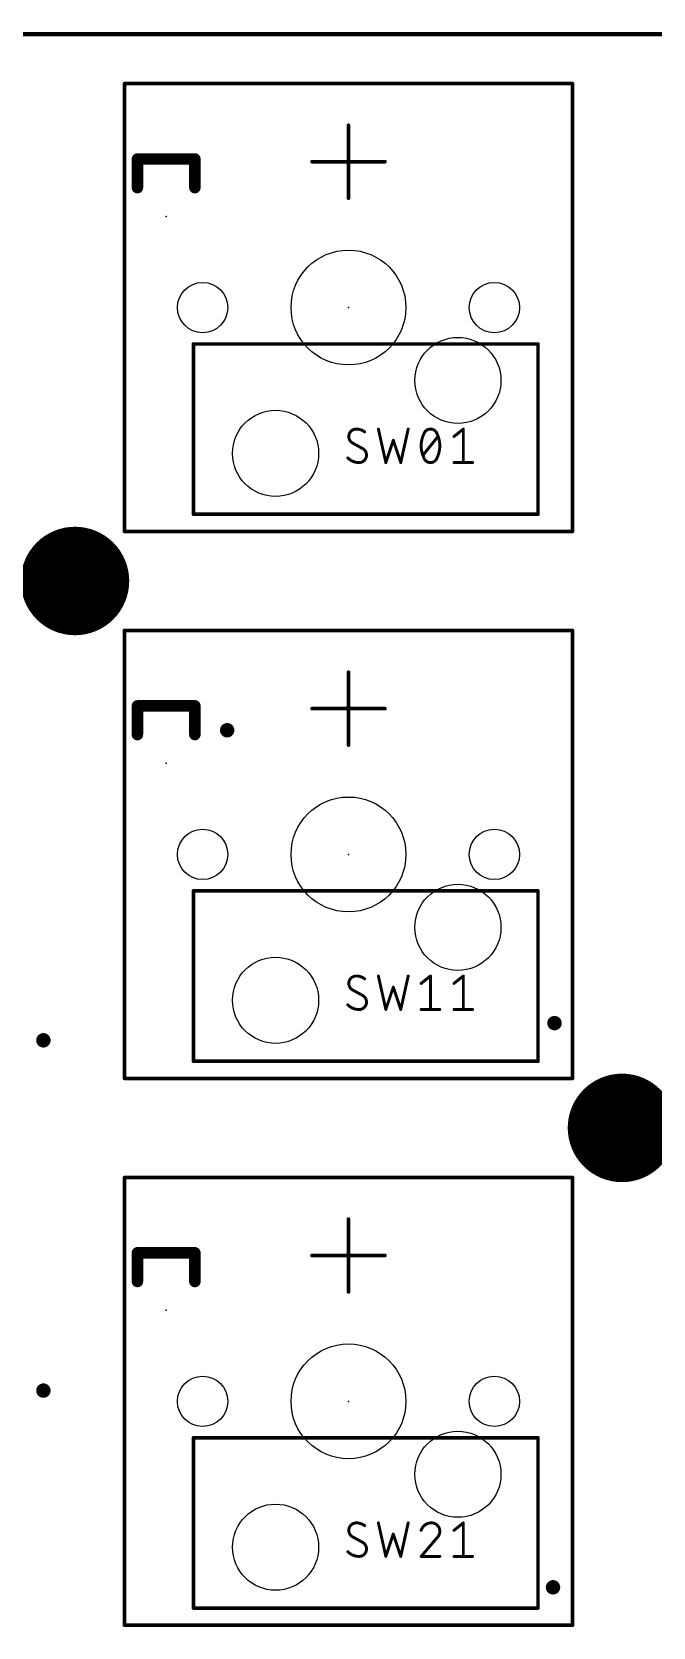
# Model space of a CAD drawing. Extents: x 0 to 305, y 0 to 96.
# Drawn here: x 112.8 to 134.4, y 39.8 to 95.3 of the extents above; entities that cross this region are included whole.
import ezdxf

# ---------------------------------------------------------------- set-up
doc = ezdxf.new("R2010")
doc.units = 0
for name, color, linetype in [('17', 110, 'CONTINUOUS'), ('18', 110, 'CONTINUOUS'), ('20', 31, 'CONTINUOUS'), ('21', 253, 'CONTINUOUS'), ('22', 253, 'CONTINUOUS'), ('23', 53, 'CONTINUOUS'), ('24', 53, 'CONTINUOUS'), ('39', 12, 'CONTINUOUS')]:
    doc.layers.add(name, color=color, linetype=linetype)

# ---------------------------------------------------------------- blocks, each defined once
blk = doc.blocks.new('ROUNDP')
at = {"const_width": 0.5}
blk.add_lwpolyline([(0, -0.25, 1), (0, 0.25, 1), (0, -0.25)], format="xyb", dxfattribs=at)
blk = doc.blocks.new('ROUNDV')
at = {"const_width": 0.5}
blk.add_lwpolyline([(0, -0.25, 1), (0, 0.25, 1), (0, -0.25)], format="xyb", dxfattribs=at)

msp = doc.modelspace()

# ---------------------------------------------------------------- linework, layer by layer
at = {"layer": '20', "const_width": 0.1524}
msp.add_lwpolyline([(3.5, 95.25), (301.3, 95.25)], dxfattribs=at)
at = {"layer": '20'}
for centre, radius in [((123.825, 85.725), 2), ((118.745, 85.725), 0.8763), ((128.905, 85.725), 0.8763), ((127.635, 83.185), 1.5), ((121.285, 80.645), 1.5), ((123.825, 66.675), 2), ((118.745, 66.675), 0.8763), ((128.905, 66.675), 0.8763), ((127.635, 64.135), 1.5), ((121.285, 61.595), 1.5), ((123.825, 47.625), 2), ((118.745, 47.625), 0.8763), ((128.905, 47.625), 0.8763), ((127.635, 45.085), 1.5), ((121.285, 42.545), 1.5)]:
    msp.add_circle(centre, radius, dxfattribs=at)
at = {"layer": '21'}
for points, const_width in [([(123.825, 89.535), (123.825, 92.075)], 0.127), ([(125.095, 90.805), (122.555, 90.805)], 0.127), ([(124.8662, 81.4922), (125.1258, 80.3238)], 0.1016), ([(125.1258, 80.3238), (125.3855, 81.1027)], 0.1016), ([(125.3855, 81.1027), (125.6451, 80.3238)], 0.1016), ([(125.6451, 80.3238), (125.9047, 81.4922)], 0.1016), ([(126.4212, 80.5834), (126.9405, 81.2326)], 0.1016), ([(127.4993, 81.2326), (127.8238, 81.4922)], 0.1016), ([(127.8238, 81.4922), (127.8238, 80.3238)], 0.1016), ([(124.3229, 80.8106), (123.9659, 81.0054)], 0.1016), ([(127.4993, 80.3238), (128.1484, 80.3238)], 0.1016), ([(123.825, 70.485), (123.825, 73.025)], 0.127), ([(125.095, 71.755), (122.555, 71.755)], 0.127), ([(124.8662, 62.4422), (125.1258, 61.2738)], 0.1016), ([(125.6451, 61.2738), (125.9047, 62.4422)], 0.1016), ([(126.3563, 62.1826), (126.6808, 62.4422)], 0.1016), ([(126.6808, 62.4422), (126.6808, 61.2738)], 0.1016), ([(127.4993, 62.1826), (127.8238, 62.4422)], 0.1016), ([(127.8238, 62.4422), (127.8238, 61.2738)], 0.1016), ([(124.3229, 61.7606), (123.9659, 61.9554)], 0.1016), ([(125.1258, 61.2738), (125.3855, 62.0527)], 0.1016), ([(125.3855, 62.0527), (125.6451, 61.2738)], 0.1016), ([(126.3563, 61.2738), (127.0054, 61.2738)], 0.1016), ([(127.4993, 61.2738), (128.1484, 61.2738)], 0.1016), ([(123.825, 51.435), (123.825, 53.975)], 0.127), ([(125.095, 52.705), (122.555, 52.705)], 0.127), ([(124.8662, 43.3922), (125.1258, 42.2238)], 0.1016), ([(125.6451, 42.2238), (125.9047, 43.3922)], 0.1016), ([(127.4993, 43.1326), (127.8238, 43.3922)], 0.1016), ([(127.8238, 43.3922), (127.8238, 42.2238)], 0.1016), ([(124.3229, 42.7106), (123.9659, 42.9054)], 0.1016), ([(125.1258, 42.2238), (125.3855, 43.0027)], 0.1016), ([(125.3855, 43.0027), (125.6451, 42.2238)], 0.1016), ([(126.908, 42.8729), (126.3563, 42.2238)], 0.1016), ([(126.3563, 42.2238), (127.0054, 42.2238)], 0.1016), ([(127.4993, 42.2238), (128.1484, 42.2238)], 0.1016)]:
    msp.add_lwpolyline(points, dxfattribs=dict(at, const_width=const_width))
for points, const_width in [([(123.8568, 92.075, 1), (123.7933, 92.075)], 0.0635), ([(122.555, 90.8368, 1), (122.555, 90.7733)], 0.0635), ([(125.095, 90.7733, 1), (125.095, 90.8368)], 0.0635), ([(123.7933, 89.535, 1), (123.8568, 89.535)], 0.0635), ([(123.8106, 81.2326, 1), (123.8615, 81.2326)], 0.0508), ([(124.0957, 81.4922, 0.4142), (123.8361, 81.2326)], 0.1016), ([(123.8361, 81.2326, 0.2656), (123.9659, 81.0054)], 0.1016), ([(123.8614, 81.2326, 1), (123.8107, 81.2326)], 0.0508), ([(124.3878, 81.3948, 0.1623), (124.0957, 81.4922)], 0.1016), ([(124.0957, 81.5176, 1), (124.0957, 81.4668)], 0.0508), ([(124.0957, 81.4668, 1), (124.0957, 81.5176)], 0.0508), ([(124.3726, 81.3745, 1), (124.403, 81.4152)], 0.0508), ([(124.891, 81.4977, 1), (124.8414, 81.4867)], 0.0508), ([(125.4095, 81.1108, 1), (125.3614, 81.0947)], 0.0508), ([(125.4095, 81.0947, 1), (125.3614, 81.1108)], 0.0508), ([(125.9295, 81.4867, 1), (125.8799, 81.4977)], 0.0508), ([(126.4537, 81.3299, 0.1139), (126.3563, 80.908)], 0.1016), ([(126.4296, 81.3382, 1), (126.4777, 81.3217)], 0.0508), ([(126.6808, 81.4922, 0.3205), (126.4537, 81.3299)], 0.1016), ([(126.4765, 81.3188, 1), (126.4308, 81.3411)], 0.0508), ([(126.908, 81.3299, 0.3205), (126.6808, 81.4922)], 0.1016), ([(126.6808, 81.5176, 1), (126.6808, 81.4668)], 0.0508), ([(126.6808, 81.4668, 1), (126.6808, 81.5176)], 0.0508), ([(126.9309, 81.3411, 1), (126.8852, 81.3188)], 0.0508), ([(127.0054, 80.908, 0.1139), (126.908, 81.3299)], 0.1016), ([(126.884, 81.3217, 1), (126.9321, 81.3382)], 0.0508), ([(126.9603, 81.2167, 1), (126.9207, 81.2484)], 0.0508), ([(127.4834, 81.2524, 1), (127.5152, 81.2127)], 0.0508), ([(127.8492, 81.4922, 1), (127.7984, 81.4922)], 0.0508), ([(127.8397, 81.4724, 1), (127.808, 81.512)], 0.0508), ([(123.978, 81.0277, 1), (123.9537, 80.9831)], 0.0508), ([(123.953, 80.9835, 1), (123.9788, 81.0272)], 0.0508), ([(124.1931, 80.3238, 0.4142), (124.4527, 80.5834)], 0.1016), ([(124.4527, 80.5834, 0.2656), (124.3229, 80.8106)], 0.1016), ([(124.3358, 80.8325, 1), (124.31, 80.7887)], 0.0508), ([(124.3107, 80.7883, 1), (124.335, 80.8329)], 0.0508), ([(124.4781, 80.5834, 1), (124.4273, 80.5834)], 0.0508), ([(124.4273, 80.5834, 1), (124.4781, 80.5834)], 0.0508), ([(126.3563, 80.908, 0.1139), (126.4537, 80.4861)], 0.1016), ([(126.3817, 80.908, 1), (126.3309, 80.908)], 0.0508), ([(126.3309, 80.908, 1), (126.3817, 80.908)], 0.0508), ([(126.4014, 80.5993, 1), (126.441, 80.5676)], 0.0508), ([(126.908, 80.4861, 0.1139), (127.0054, 80.908)], 0.1016), ([(127.0308, 80.908, 1), (126.98, 80.908)], 0.0508), ([(126.98, 80.908, 1), (127.0308, 80.908)], 0.0508), ([(123.8036, 80.4861, 0.2), (124.1931, 80.3238)], 0.1016), ([(123.8216, 80.504, 1), (123.7856, 80.4682)], 0.0508), ([(124.1931, 80.3492, 1), (124.1931, 80.2984)], 0.0508), ([(124.1931, 80.2984, 1), (124.1931, 80.3492)], 0.0508), ([(125.1017, 80.3318, 1), (125.1499, 80.3158)], 0.0508), ([(125.101, 80.3183, 1), (125.1506, 80.3293)], 0.0508), ([(125.6203, 80.3293, 1), (125.6699, 80.3183)], 0.0508), ([(125.621, 80.3158, 1), (125.6692, 80.3318)], 0.0508), ([(126.4777, 80.4943, 1), (126.4296, 80.4778)], 0.0508), ([(126.4537, 80.4861, 0.3205), (126.6808, 80.3238)], 0.1016), ([(126.4308, 80.4749, 1), (126.4765, 80.4972)], 0.0508), ([(126.6808, 80.3238, 0.3205), (126.908, 80.4861)], 0.1016), ([(126.6808, 80.3492, 1), (126.6808, 80.2984)], 0.0508), ([(126.6808, 80.2984, 1), (126.6808, 80.3492)], 0.0508), ([(126.8852, 80.4972, 1), (126.9309, 80.4749)], 0.0508), ([(126.9321, 80.4778, 1), (126.884, 80.4943)], 0.0508), ([(127.4993, 80.3492, 1), (127.4993, 80.2984)], 0.0508), ([(127.7984, 80.3238, 1), (127.8492, 80.3238)], 0.0508), ([(128.1484, 80.2984, 1), (128.1484, 80.3492)], 0.0508), ([(123.8568, 73.025, 1), (123.7933, 73.025)], 0.0635), ([(122.555, 71.7868, 1), (122.555, 71.7233)], 0.0635), ([(125.095, 71.7233, 1), (125.095, 71.7868)], 0.0635), ([(123.7933, 70.485, 1), (123.8568, 70.485)], 0.0635), ([(124.0957, 62.4422, 0.4142), (123.8361, 62.1826)], 0.1016), ([(123.8361, 62.1826, 0.2656), (123.9659, 61.9554)], 0.1016), ([(123.8614, 62.1826, 1), (123.8107, 62.1826)], 0.0508), ([(124.3878, 62.3448, 0.1623), (124.0957, 62.4422)], 0.1016), ([(124.0957, 62.4676, 1), (124.0957, 62.4168)], 0.0508), ([(124.0957, 62.4168, 1), (124.0957, 62.4676)], 0.0508), ([(124.3726, 62.3245, 1), (124.403, 62.3652)], 0.0508), ([(124.891, 62.4477, 1), (124.8414, 62.4367)], 0.0508), ([(125.9295, 62.4367, 1), (125.8799, 62.4477)], 0.0508), ([(126.7062, 62.4422, 1), (126.6554, 62.4422)], 0.0508), ([(126.6967, 62.4224, 1), (126.665, 62.462)], 0.0508), ([(127.8492, 62.4422, 1), (127.7984, 62.4422)], 0.0508), ([(127.8397, 62.4224, 1), (127.808, 62.462)], 0.0508), ([(123.8106, 62.1826, 1), (123.8615, 62.1826)], 0.0508), ([(123.978, 61.9777, 1), (123.9537, 61.9331)], 0.0508), ([(123.953, 61.9335, 1), (123.9788, 61.9772)], 0.0508), ([(124.4527, 61.5334, 0.2656), (124.3229, 61.7606)], 0.1016), ([(124.3358, 61.7825, 1), (124.31, 61.7387)], 0.0508), ([(124.3107, 61.7383, 1), (124.335, 61.7829)], 0.0508), ([(125.4095, 62.0608, 1), (125.3614, 62.0447)], 0.0508), ([(125.4095, 62.0447, 1), (125.3614, 62.0608)], 0.0508), ([(126.3404, 62.2024, 1), (126.3722, 62.1627)], 0.0508), ([(127.4834, 62.2024, 1), (127.5152, 62.1627)], 0.0508), ([(123.8036, 61.4361, 0.2), (124.1931, 61.2738)], 0.1016), ([(123.8216, 61.454, 1), (123.7856, 61.4182)], 0.0508), ([(124.1931, 61.2738, 0.4142), (124.4527, 61.5334)], 0.1016), ([(124.1931, 61.2992, 1), (124.1931, 61.2484)], 0.0508), ([(124.1931, 61.2484, 1), (124.1931, 61.2992)], 0.0508), ([(124.4781, 61.5334, 1), (124.4273, 61.5334)], 0.0508), ([(124.4273, 61.5334, 1), (124.4781, 61.5334)], 0.0508), ([(125.1017, 61.2818, 1), (125.1499, 61.2658)], 0.0508), ([(125.101, 61.2683, 1), (125.1506, 61.2793)], 0.0508), ([(125.6203, 61.2793, 1), (125.6699, 61.2683)], 0.0508), ([(125.621, 61.2658, 1), (125.6692, 61.2818)], 0.0508), ([(126.3563, 61.2992, 1), (126.3563, 61.2484)], 0.0508), ([(126.6554, 61.2738, 1), (126.7062, 61.2738)], 0.0508), ([(127.0054, 61.2484, 1), (127.0054, 61.2992)], 0.0508), ([(127.4993, 61.2992, 1), (127.4993, 61.2484)], 0.0508), ([(127.7984, 61.2738, 1), (127.8492, 61.2738)], 0.0508), ([(128.1484, 61.2484, 1), (128.1484, 61.2992)], 0.0508), ([(123.8568, 53.975, 1), (123.7933, 53.975)], 0.0635), ([(122.555, 52.7368, 1), (122.555, 52.6733)], 0.0635), ([(125.095, 52.6733, 1), (125.095, 52.7368)], 0.0635), ([(123.7933, 51.435, 1), (123.8568, 51.435)], 0.0635), ([(124.0957, 43.3922, 0.4142), (123.8361, 43.1326)], 0.1016), ([(124.3878, 43.2948, 0.1623), (124.0957, 43.3922)], 0.1016), ([(124.0957, 43.4176, 1), (124.0957, 43.3668)], 0.0508), ([(124.0957, 43.3668, 1), (124.0957, 43.4176)], 0.0508), ([(124.3726, 43.2745, 1), (124.403, 43.3152)], 0.0508), ([(124.891, 43.3977, 1), (124.8414, 43.3867)], 0.0508), ([(125.9295, 43.3867, 1), (125.8799, 43.3977)], 0.0508), ([(126.7133, 43.3922, 0.3252), (126.3563, 43.1326)], 0.1016), ([(127.0054, 43.1001, 0.4142), (126.7133, 43.3922)], 0.1016), ([(126.7133, 43.4176, 1), (126.7133, 43.3668)], 0.0508), ([(126.7133, 43.3668, 1), (126.7133, 43.4176)], 0.0508), ([(127.8492, 43.3922, 1), (127.7984, 43.3922)], 0.0508), ([(127.8397, 43.3724, 1), (127.808, 43.412)], 0.0508), ([(123.8106, 43.1326, 1), (123.8615, 43.1326)], 0.0508), ([(123.8361, 43.1326, 0.2656), (123.9659, 42.9054)], 0.1016), ([(123.8614, 43.1326, 1), (123.8107, 43.1326)], 0.0508), ([(123.978, 42.9277, 1), (123.9537, 42.8831)], 0.0508), ([(123.953, 42.8835, 1), (123.9788, 42.9272)], 0.0508), ([(125.4095, 43.0108, 1), (125.3614, 42.9947)], 0.0508), ([(125.4095, 42.9947, 1), (125.3614, 43.0108)], 0.0508), ([(126.3321, 43.1404, 1), (126.3805, 43.1247)], 0.0508), ([(126.908, 42.8729, 0.2053), (127.0054, 43.1001)], 0.1016), ([(126.8905, 42.8913, 1), (126.9256, 42.8545)], 0.0508), ([(126.9274, 42.8565, 1), (126.8887, 42.8894)], 0.0508), ([(127.0308, 43.1001, 1), (126.98, 43.1001)], 0.0508), ([(126.98, 43.1001, 1), (127.0308, 43.1001)], 0.0508), ([(127.4834, 43.1524, 1), (127.5152, 43.1127)], 0.0508), ([(123.8036, 42.3861, 0.2), (124.1931, 42.2238)], 0.1016), ([(123.8216, 42.404, 1), (123.7856, 42.3682)], 0.0508), ([(124.1931, 42.2238, 0.4142), (124.4527, 42.4834)], 0.1016), ([(124.1931, 42.2492, 1), (124.1931, 42.1984)], 0.0508), ([(124.1931, 42.1984, 1), (124.1931, 42.2492)], 0.0508), ([(124.4527, 42.4834, 0.2656), (124.3229, 42.7106)], 0.1016), ([(124.3358, 42.7325, 1), (124.31, 42.6887)], 0.0508), ([(124.3107, 42.6883, 1), (124.335, 42.7329)], 0.0508), ([(124.4781, 42.4834, 1), (124.4273, 42.4834)], 0.0508), ([(124.4273, 42.4834, 1), (124.4781, 42.4834)], 0.0508), ([(125.1017, 42.2318, 1), (125.1499, 42.2158)], 0.0508), ([(125.101, 42.2183, 1), (125.1506, 42.2293)], 0.0508), ([(125.6203, 42.2293, 1), (125.6699, 42.2183)], 0.0508), ([(125.621, 42.2158, 1), (125.6692, 42.2318)], 0.0508), ([(126.3369, 42.2403, 1), (126.3756, 42.2073)], 0.0508), ([(126.3563, 42.2492, 1), (126.3563, 42.1984)], 0.0508), ([(127.0054, 42.1984, 1), (127.0054, 42.2492)], 0.0508), ([(127.4993, 42.2492, 1), (127.4993, 42.1984)], 0.0508), ([(127.7984, 42.2238, 1), (127.8492, 42.2238)], 0.0508), ([(128.1484, 42.1984, 1), (128.1484, 42.2492)], 0.0508)]:
    msp.add_lwpolyline(points, format="xyb", dxfattribs=dict(at, const_width=const_width))
at = {"layer": '22', "const_width": 0.4}
for points in [[(116.475, 89.9), (116.475, 90.9)], [(116.475, 90.9), (118.475, 90.9)], [(118.475, 90.9), (118.475, 89.9)], [(116.475, 70.85), (116.475, 71.85)], [(116.475, 71.85), (118.475, 71.85)], [(118.475, 71.85), (118.475, 70.85)], [(116.475, 51.8), (116.475, 52.8)], [(116.475, 52.8), (118.475, 52.8)], [(118.475, 52.8), (118.475, 51.8)]]:
    msp.add_lwpolyline(points, dxfattribs=at)
at = {"layer": '22', "const_width": 0.2}
for points in [[(116.575, 90.9, 1), (116.375, 90.9)], [(116.475, 91, 1), (116.475, 90.8)], [(118.575, 90.9, 1), (118.375, 90.9)], [(118.475, 90.8, 1), (118.475, 91)], [(116.375, 89.9, 1), (116.575, 89.9)], [(118.375, 89.9, 1), (118.575, 89.9)], [(116.575, 71.85, 1), (116.375, 71.85)], [(116.475, 71.95, 1), (116.475, 71.75)], [(118.575, 71.85, 1), (118.375, 71.85)], [(118.475, 71.75, 1), (118.475, 71.95)], [(116.375, 70.85, 1), (116.575, 70.85)], [(118.375, 70.85, 1), (118.575, 70.85)], [(116.575, 52.8, 1), (116.375, 52.8)], [(116.475, 52.9, 1), (116.475, 52.7)], [(118.575, 52.8, 1), (118.375, 52.8)], [(118.475, 52.7, 1), (118.475, 52.9)], [(116.375, 51.8, 1), (116.575, 51.8)], [(118.375, 51.8, 1), (118.575, 51.8)]]:
    msp.add_lwpolyline(points, format="xyb", dxfattribs=at)
at = {"layer": '23'}
for p in [(123.825, 85.725), (114.3, 76.2), (123.825, 66.675), (133.35, 57.15), (123.825, 47.625)]:
    msp.add_point(p, dxfattribs=at)
at = {"layer": '24'}
for p in [(117.475, 88.9), (117.475, 69.85), (117.475, 50.8)]:
    msp.add_point(p, dxfattribs=at)
at = {"layer": '39', "const_width": 0.127}
for points in [[(116.025, 77.925), (116.025, 93.525)], [(116.025, 93.525), (131.625, 93.525)], [(131.625, 93.525), (131.625, 77.925)], [(130.425, 84.455), (118.425, 84.455)], [(118.425, 84.455), (118.425, 78.525)], [(130.425, 78.525), (130.425, 84.455)], [(118.425, 78.525), (130.425, 78.525)], [(131.625, 77.925), (116.025, 77.925)], [(116.025, 58.875), (116.025, 74.475)], [(116.025, 74.475), (131.625, 74.475)], [(131.625, 74.475), (131.625, 58.875)], [(130.425, 65.405), (118.425, 65.405)], [(118.425, 65.405), (118.425, 59.475)], [(130.425, 59.475), (130.425, 65.405)], [(118.425, 59.475), (130.425, 59.475)], [(131.625, 58.875), (116.025, 58.875)], [(116.025, 39.825), (116.025, 55.425)], [(116.025, 55.425), (131.625, 55.425)], [(131.625, 55.425), (131.625, 39.825)], [(130.425, 46.355), (118.425, 46.355)], [(118.425, 46.355), (118.425, 40.425)], [(130.425, 40.425), (130.425, 46.355)], [(118.425, 40.425), (130.425, 40.425)], [(131.625, 39.825), (116.025, 39.825)]]:
    msp.add_lwpolyline(points, dxfattribs=at)
at = {"layer": '39', "const_width": 0.0635}
for points in [[(116.025, 93.5568, 1), (116.025, 93.4933)], [(116.0568, 93.525, 1), (115.9933, 93.525)], [(131.6567, 93.525, 1), (131.5933, 93.525)], [(131.625, 93.4933, 1), (131.625, 93.5568)], [(118.425, 84.4868, 1), (118.425, 84.4232)], [(118.4568, 84.455, 1), (118.3933, 84.455)], [(130.4567, 84.455, 1), (130.3933, 84.455)], [(130.425, 84.4232, 1), (130.425, 84.4868)], [(118.425, 78.5568, 1), (118.425, 78.4933)], [(118.3933, 78.525, 1), (118.4568, 78.525)], [(130.3933, 78.525, 1), (130.4567, 78.525)], [(130.425, 78.4933, 1), (130.425, 78.5568)], [(116.025, 77.9567, 1), (116.025, 77.8932)], [(115.9933, 77.925, 1), (116.0568, 77.925)], [(131.5933, 77.925, 1), (131.6567, 77.925)], [(131.625, 77.8932, 1), (131.625, 77.9567)], [(116.025, 74.5068, 1), (116.025, 74.4433)], [(116.0568, 74.475, 1), (115.9933, 74.475)], [(131.6567, 74.475, 1), (131.5933, 74.475)], [(131.625, 74.4433, 1), (131.625, 74.5068)], [(118.425, 65.4368, 1), (118.425, 65.3732)], [(118.4568, 65.405, 1), (118.3933, 65.405)], [(130.4567, 65.405, 1), (130.3933, 65.405)], [(130.425, 65.3732, 1), (130.425, 65.4368)], [(118.425, 59.5068, 1), (118.425, 59.4432)], [(118.3933, 59.475, 1), (118.4568, 59.475)], [(130.3933, 59.475, 1), (130.4567, 59.475)], [(130.425, 59.4432, 1), (130.425, 59.5068)], [(116.025, 58.9068, 1), (116.025, 58.8432)], [(115.9933, 58.875, 1), (116.0568, 58.875)], [(131.5933, 58.875, 1), (131.6567, 58.875)], [(131.625, 58.8432, 1), (131.625, 58.9068)], [(116.025, 55.4568, 1), (116.025, 55.3933)], [(116.0568, 55.425, 1), (115.9933, 55.425)], [(131.6567, 55.425, 1), (131.5933, 55.425)], [(131.625, 55.3933, 1), (131.625, 55.4568)], [(118.425, 46.3868, 1), (118.425, 46.3233)], [(118.4568, 46.355, 1), (118.3933, 46.355)], [(130.4567, 46.355, 1), (130.3933, 46.355)], [(130.425, 46.3233, 1), (130.425, 46.3868)], [(118.425, 40.4568, 1), (118.425, 40.3933)], [(118.3933, 40.425, 1), (118.4568, 40.425)], [(130.3933, 40.425, 1), (130.4567, 40.425)], [(130.425, 40.3933, 1), (130.425, 40.4568)], [(116.025, 39.8568, 1), (116.025, 39.7933)], [(115.9933, 39.825, 1), (116.0568, 39.825)], [(131.5933, 39.825, 1), (131.6567, 39.825)], [(131.625, 39.7933, 1), (131.625, 39.8568)]]:
    msp.add_lwpolyline(points, format="xyb", dxfattribs=at)

# ---------------------------------------------------------------- block references
at = {"layer": '17', "xscale": 3.78, "yscale": 3.78}
for p in [(114.3, 76.2), (114.3, 76.2), (133.35, 57.15), (133.35, 57.15)]:
    msp.add_blockref('ROUNDP', p, dxfattribs=at)
at = {"layer": '18', "xscale": 0.5024, "yscale": 0.5024}
for p in [(119.6, 71), (119.6, 71), (131, 60.8), (131, 60.8), (113.2, 60.2), (113.2, 60.2), (113.2, 48), (113.2, 48), (130.9476, 41.1476), (130.9476, 41.1476)]:
    msp.add_blockref('ROUNDV', p, dxfattribs=at)

doc.saveas('drawing.dxf')
